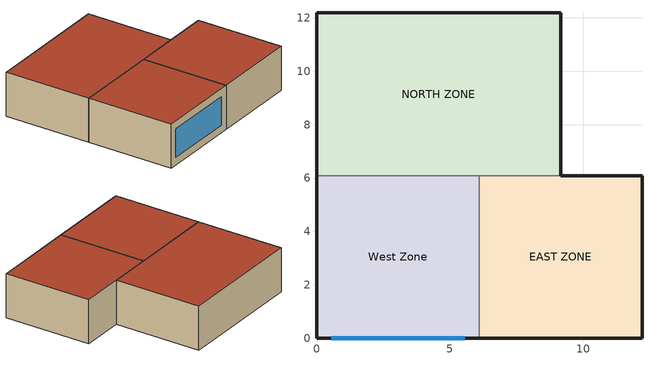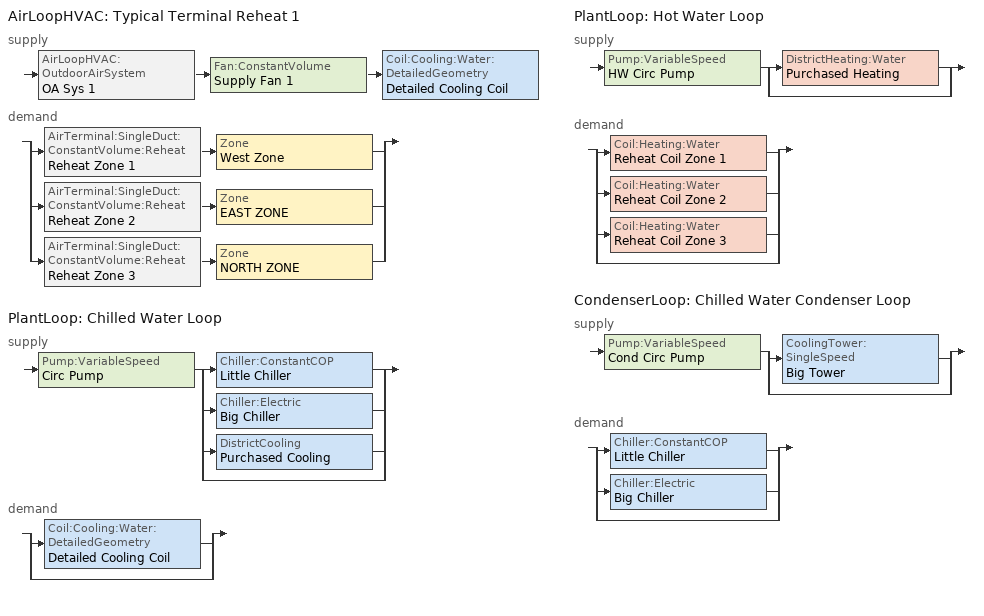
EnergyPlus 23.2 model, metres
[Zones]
West Zone
 floor adiabatic (FLOOR SLAB 8 IN): 0,0 0,6.1 6.1,6.1 6.1,0 z0
 wall outside (EXTWALL80): 0,6.1 0,0 6.1,0 z0:3.05
 wall to NORTH ZONE (PARTITION06): 6.1,6.1 0,6.1 z0:3.05
 wall to EAST ZONE (PARTITION06): 6.1,0 6.1,6.1 z0:3.05
 window (WIN-CON-LIGHT): 0.55,0 5.55,0 z0.5:2.5
 roof outside (ROOF34): 0,6.1 0,0 6.1,0 6.1,6.1 z3.05
EAST ZONE
 floor adiabatic (FLOOR SLAB 8 IN): 6.1,0 6.1,6.1 12.19,6.1 12.19,0 z0
 wall outside (EXTWALL80): 6.1,0 12.19,0 12.19,6.1 9.14,6.1 z0:3.05
 wall to NORTH ZONE (PARTITION06): 9.14,6.1 6.1,6.1 z0:3.05
 roof outside (ROOF34): 6.1,6.1 6.1,0 12.19,0 12.19,6.1 z3.05
NORTH ZONE
 floor adiabatic (FLOOR SLAB 8 IN): 0,6.1 0,12.19 9.14,12.19 9.14,6.1 z0
 wall outside (EXTWALL80): 9.14,6.1 9.14,12.19 0,12.19 0,6.1 z0:3.05
 roof outside (ROOF34): 0,12.19 0,6.1 9.14,6.1 9.14,12.19 z3.05
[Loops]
AirLoopHVAC 'Typical Terminal Reheat 1'
 supply: AirLoopHVAC:OutdoorAirSystem 'OA Sys 1' > Fan:ConstantVolume 'Supply Fan 1' > Coil:Cooling:Water:DetailedGeometry 'Detailed Cooling Coil'
 demand: split
  | AirTerminal:SingleDuct:ConstantVolume:Reheat 'Reheat Zone 1' > Zone 'West Zone'
  | AirTerminal:SingleDuct:ConstantVolume:Reheat 'Reheat Zone 2' > Zone 'EAST ZONE'
  | AirTerminal:SingleDuct:ConstantVolume:Reheat 'Reheat Zone 3' > Zone 'NORTH ZONE'
PlantLoop 'Chilled Water Loop'
 supply: Pump:VariableSpeed 'Circ Pump' > split
  | Chiller:ConstantCOP 'Little Chiller'
  | Chiller:Electric 'Big Chiller'
  | DistrictCooling 'Purchased Cooling'
  | bypass
 demand: split
  | Coil:Cooling:Water:DetailedGeometry 'Detailed Cooling Coil'
  | bypass
PlantLoop 'Hot Water Loop'
 supply: Pump:VariableSpeed 'HW Circ Pump' > split
  | DistrictHeating:Water 'Purchased Heating'
  | bypass
 demand: split
  | Coil:Heating:Water 'Reheat Coil Zone 1'
  | Coil:Heating:Water 'Reheat Coil Zone 2'
  | Coil:Heating:Water 'Reheat Coil Zone 3'
  | bypass
CondenserLoop 'Chilled Water Condenser Loop'
 supply: Pump:VariableSpeed 'Cond Circ Pump' > split
  | CoolingTower:SingleSpeed 'Big Tower'
  | bypass
 demand: split
  | Chiller:ConstantCOP 'Little Chiller'
  | Chiller:Electric 'Big Chiller'
  | bypass
[Building]
NONE: Loads convergence tolerance value=0.04; Maximum number of warmup days=25; Minimum number of warmup days=6; North axis=0; Solar distribution=FullInteriorAndExterior; Temperature convergence tolerance value=0.4; Terrain=Suburbs
[Site:GroundTemperature:BuildingSurface]
20.03, 20.03, 20.13, 20.3, 20.43, 20.52, 20.62, 20.77, 20.78, 20.55, 20.44, 20.2
[Site:Location]
Chicago Ohare Intl Ap IL USA WMO=725300: Elevation=205; Latitude=41.99; Longitude=-87.91; Time zone=-6
[SizingPeriod:DesignDay] Barometric pressure=98886; Day of month=21; Daylight saving time indicator=No; Humidity condition type=WetBulb; Rain indicator=No; Snow indicator=No; Solar model indicator=ASHRAEClearSky
Name | Daily dry bulb temperature range | Day type | Maximum dry bulb temperature | Month | Sky clearness | Wetbulb or dewpoint at maximum dry bulb | Wind direction | Wind speed
Chicago Ohare Intl Ap Ann Clg 1% Condns DB=>MWB | 10.5 | SummerDesignDay | 31.6 | 7 | 1 | 23 | 230 | 5.2
Chicago Ohare Intl Ap Ann Htg 99% Condns DB | 0 | WinterDesignDay | -16.6 | 1 | 0 | -16.6 | 270 | 4.9
[Construction]
EXTWALL80: A1 - 1 IN STUCCO, C4 - 4 IN COMMON BRICK, E1 - 3 / 4 IN PLASTER OR GYP BOARD
FLOOR SLAB 8 IN: C10 - 8 IN HW CONCRETE
PARTITION06: E1 - 3 / 4 IN PLASTER OR GYP BOARD, C6 - 8 IN CLAY TILE, E1 - 3 / 4 IN PLASTER OR GYP BOARD
ROOF34: E2 - 1 / 2 IN SLAG OR STONE, E3 - 3 / 8 IN FELT AND MEMBRANE, B5 - 1 IN DENSE INSULATION, C12 - 2 IN HW CONCRETE
WIN-CON-LIGHT: WIN-LAY-GLASS-LIGHT
[Material] Thermal absorptance=0.9
Name | Conductivity | Density | Roughness | Solar absorptance | Specific heat | Thickness | Visible absorptance
A1 - 1 IN STUCCO | 0.691831 | 1858.142 | Smooth | 0.92 | 836.8 | 0.0253898 | 0.92
B5 - 1 IN DENSE INSULATION | 0.0432394 | 91.30524 | VeryRough | 0.5 | 836.8 | 0.0253898 | 0.5
C4 - 4 IN COMMON BRICK | 0.726422 | 1922.216 | Rough | 0.76 | 836.8 | 0.101498 | 0.76
C6 - 8 IN CLAY TILE | 0.570761 | 1121.292 | Smooth | 0.82 | 836.8 | 0.203302 | 0.82
C10 - 8 IN HW CONCRETE | 1.729577 | 2242.585 | MediumRough | 0.65 | 836.8 | 0.203302 | 0.65
C12 - 2 IN HW CONCRETE | 1.729577 | 2242.585 | MediumRough | 0.65 | 836.8 | 0.0509016 | 0.65
E1 - 3 / 4 IN PLASTER OR GYP BOARD | 0.726422 | 1601.846 | Smooth | 0.92 | 836.8 | 0.01905 | 0.92
E2 - 1 / 2 IN SLAG OR STONE | 1.435549 | 881.0155 | Rough | 0.55 | 1673.6 | 0.0127102 | 0.55
E3 - 3 / 8 IN FELT AND MEMBRANE | 0.190253 | 1121.292 | Rough | 0.75 | 1673.6 | 0.00954024 | 0.75
[WindowMaterial:Glazing]
WIN-LAY-GLASS-LIGHT: Back side infrared hemispherical emissivity=0.84; Back side solar reflectance at normal incidence=0.031; Back side visible reflectance at normal incidence=0.05; Conductivity=0.9; Front side infrared hemispherical emissivity=0.84; Front side solar reflectance at normal incidence=0.031; Front side visible reflectance at normal incidence=0.05; Infrared transmittance at normal incidence=0; Optical data type=SpectralAverage; Solar transmittance at normal incidence=0.9; Thickness=0.003; Visible transmittance at normal incidence=0.9
[AirLoopHVAC]
Typical Terminal Reheat 1: Design supply air flow rate=1.3
[AirTerminal:SingleDuct:ConstantVolume:Reheat] Availability schedule=FanAndCoilAvailSched; Convergence tolerance=0.001; Minimum hot water or steam flow rate=0
Name | Maximum air flow rate | Maximum hot water or steam flow rate | Reheat coil
Reheat Zone 1 | 0.47 | 0.0013 | Reheat Coil Zone 1
Reheat Zone 2 | 0.36 | 0.0012 | Reheat Coil Zone 2
Reheat Zone 3 | 0.47 | 0.0018 | Reheat Coil Zone 3
[AvailabilityManager:Scheduled]
Reheat System 1 Avail: Schedule=FanAndCoilAvailSched
[Chiller:ConstantCOP]
Little Chiller: Chiller flow mode=LeavingSetpointModulated; Condenser type=WaterCooled; Design chilled water flow rate=0.0011; Design condenser water flow rate=0.0011; Nominal capacity=25000; Nominal cop=2.5
[Chiller:Electric]
Big Chiller: Chilled water outlet temperature lower limit=5; Chiller flow mode=LeavingSetpointModulated; Condenser type=WaterCooled; Design chilled water flow rate=0.0011; Design chilled water outlet temperature=6.667; Design condenser fluid flow rate=0.0005; Design condenser inlet temperature=29.44; Maximum part load ratio=1; Minimum part load ratio=0.15; Nominal capacity=45000; Nominal cop=2.75; Optimum part load ratio=0.65; Temperature rise coefficient=2.682759; Coefficient 1 of capacity ratio curve=0.944836; Coefficient 1 of full load ratio curve=0.03303; Coefficient 1 of power ratio curve=1.907846; Coefficient 2 of capacity ratio curve=-0.0570088; Coefficient 2 of full load ratio curve=0.6852; Coefficient 2 of power ratio curve=-1.20499; Coefficient 3 of capacity ratio curve=-0.00185486; Coefficient 3 of full load ratio curve=0.2818; Coefficient 3 of power ratio curve=0.263462
[Coil:Cooling:Water:DetailedGeometry]
Detailed Cooling Coil: Availability schedule=CoolingCoilAvailSched; Coil depth=0.165098; Fin diameter=0.435072; Fin spacing=0.00181429; Fin surface area=101.716; Fin thermal conductivity=203.883; Fin thickness=0.00149998; Maximum water flow rate=0.0011; Minimum airflow area=0.810606; Number of tube rows=6; Number of tubes per row=16; Total tube inside area=6.20007; Tube depth spacing=0.0258998; Tube inside diameter=0.01445; Tube outside diameter=0.0158798; Tube outside surface area=6.23816; Tube thermal conductivity=385.765
[Coil:Heating:Electric]
Outdoor Air Preheat Coil: Availability schedule=FanAndCoilAvailSched; Efficiency=1; Nominal capacity=2000
[Coil:Heating:Water] Availability schedule=FanAndCoilAvailSched; Performance input method=UFactorTimesAreaAndDesignWaterFlowRate; Rated capacity=Autosize; Rated inlet air temperature=16.6; Rated inlet water temperature=82.2; Rated outlet air temperature=32.2; Rated outlet water temperature=71.1; U factor times area value=400
Name | Maximum water flow rate
Reheat Coil Zone 1 | 0.0013
Reheat Coil Zone 2 | 0.0012
Reheat Coil Zone 3 | 0.0018
[CondenserEquipmentList]
All Towers: Big Tower, CoolingTower:SingleSpeed
[CondenserEquipmentOperationSchemes]
Tower Loop Operation: Control scheme 1=Year Round Tower Operation; Control scheme 1 schedule=ON
[CondenserLoop]
Chilled Water Condenser Loop: Condenser equipment operation scheme=Tower Loop Operation; Condenser loop volume=Autocalculate; Fluid type=Water; Load distribution scheme=SequentialLoad; Maximum loop flow rate=0.0011; Maximum loop temperature=80; Minimum loop flow rate=0; Minimum loop temperature=10
[Controller:OutdoorAir]
OA Controller 1: Economizer control action type=ModulateFlow; Economizer control type=NoEconomizer; Economizer maximum limit dry bulb temperature=19; Economizer minimum limit dry bulb temperature=4; Lockout type=NoLockout; Maximum outdoor air flow rate=1.3; Minimum limit type=FixedMinimum; Minimum outdoor air flow rate=0.4333
[Controller:WaterCoil]
Main Cooling Coil Controller: Action=Reverse; Actuator variable=Flow; Control variable=Temperature; Controller convergence tolerance=0.1; Maximum actuated flow=0.0011; Minimum actuated flow=0
[CoolingTower:SingleSpeed]
Big Tower: Design air flow rate=16; Design fan power=1000; Design u factor times area value=1750; Design water flow rate=0.0011; Free convection regime air flow rate=0; Free convection regime u factor times area value=0; Performance input method=UFactorTimesAreaAndDesignWaterFlowRate
[DistrictCooling]
Purchased Cooling: Nominal capacity=680000
[DistrictHeating:Water]
Purchased Heating: Nominal capacity=1000000
[ElectricEquipment] Design level calculation method=EquipmentLevel; Fraction latent=0; Fraction lost=0; Fraction radiant=0.3; Schedule=INTERMITTENT
Name | Design level | Zone or zonelist or space or spacelist
EAST ZONE ElecEq 1 | 1464.375 | EAST ZONE
NORTH ZONE ElecEq 1 | 2928.751 | NORTH ZONE
West Zone ElecEq 1 | 2928.751 | West Zone
[Fan:ConstantVolume]
Supply Fan 1: Availability schedule=FanAndCoilAvailSched; Fan total efficiency=0.7; Maximum flow rate=1.3; Motor efficiency=0.9; Motor in airstream fraction=1; Pressure rise=600
[HeatExchanger:AirToAir:SensibleAndLatent]
OA Heat Recovery 1: Availability schedule=FanAndCoilAvailSched; Frost control type=None; Heat exchanger type=Plate; Latent effectiveness at 75 cooling air flow=0.73; Latent effectiveness at 75 heating air flow=0.73; Latent effectiveness at 100 cooling air flow=0.68; Latent effectiveness at 100 heating air flow=0.68; Nominal electric power=200; Nominal supply air flow rate=0.4333; Sensible effectiveness at 75 cooling air flow=0.81; Sensible effectiveness at 75 heating air flow=0.81; Sensible effectiveness at 100 cooling air flow=0.76; Sensible effectiveness at 100 heating air flow=0.76; Supply air outlet temperature control=No
[Lights] Design level calculation method=LightingLevel; End use subcategory=GeneralLights; Fraction radiant=0.2; Fraction replaceable=0; Fraction visible=0.2; Return air fraction=0; Schedule=OFFICE LIGHTING
Name | Lighting level | Zone or zonelist or space or spacelist
EAST ZONE Lights 1 | 1464.375 | EAST ZONE
NORTH ZONE Lights 1 | 878.6252 | NORTH ZONE
[People] Activity level schedule=Activity Sch; Air velocity schedule=Air Velo Sch; Carbon dioxide generation rate=3.82e-08; Clothing insulation calculation method=ClothingInsulationSchedule; Clothing insulation schedule=Clothing Sch; Fraction radiant=0.3; Mean radiant temperature calculation type=ZoneAveraged; Number of people calculation method=People; Number of people schedule=OFFICE OCCUPANCY; Thermal comfort model 1 type=Fanger; Work efficiency schedule=Work Eff Sch
Name | Number of people | Zone or zonelist or space or spacelist
EAST ZONE | 3 | EAST ZONE
NORTH ZONE | 4 | NORTH ZONE
West Zone | 3 | West Zone
[PlantEquipmentList]
All Chillers: Big Chiller, Chiller:Electric, Little Chiller, Chiller:ConstantCOP
Chiller Plant: Little Chiller, Chiller:ConstantCOP
Chiller Plant and Purchased: Big Chiller, Chiller:Electric, Purchased Cooling, DistrictCooling
Purchased Only: Purchased Cooling, DistrictCooling
heating plant: Purchased Heating, DistrictHeating:Water
[PlantEquipmentOperation:CoolingLoad] Load range 1 lower limit=0
Name | Load range 1 upper limit | Range 1 equipment list | Load range 2 lower limit | Load range 2 upper limit | Load range 3 lower limit | Load range 3 upper limit | Range 2 equipment list | Range 3 equipment list
Off Peak Operation | 900000 | All Chillers
Peak Operation | 70000 | Chiller Plant | 70000 | 245000 | 245000 | 500000 | Chiller Plant and Purchased | Purchased Only
Year Round Tower Operation | 90000000 | All Towers
[PlantEquipmentOperation:HeatingLoad]
Purchased Only: Load range 1 lower limit=0; Load range 1 upper limit=1000000; Range 1 equipment list=heating plant
[PlantEquipmentOperationSchemes]
Name | Control scheme 1 | Control scheme 1 schedule | Control scheme 2 | Control scheme 2 schedule
CW Loop Operation | Peak Operation | On Peak | Off Peak Operation | Off Peak
Hot Loop Operation | Purchased Only | ON
[PlantLoop] Fluid type=Water; Load distribution scheme=Optimal; Minimum loop flow rate=0; Plant loop volume=Autocalculate
Name | Maximum loop flow rate | Maximum loop temperature | Minimum loop temperature | Plant equipment operation scheme
Chilled Water Loop | 0.0011 | 98 | 1 | CW Loop Operation
Hot Water Loop | 0.0043 | 100 | 10 | Hot Loop Operation
[Pump:VariableSpeed] Design minimum flow rate=0; Design pump head=300000; Fraction of motor inefficiencies to fluid stream=0; Motor efficiency=0.87; Pump control type=Intermittent; Coefficient 1 of the part load performance curve=0; Coefficient 2 of the part load performance curve=1; Coefficient 3 of the part load performance curve=0; Coefficient 4 of the part load performance curve=0
Name | Design maximum flow rate | Design power consumption
Circ Pump; Cond Circ Pump | 0.0011 | 500
HW Circ Pump | 0.0043 | 2000
[SetpointManager:FollowOutdoorAirTemperature]
MyCondenserControl: Control variable=Temperature; Maximum setpoint temperature=80; Minimum setpoint temperature=10; Offset temperature difference=0; Reference temperature type=OutdoorAirWetBulb; Setpoint node or nodelist=Condenser Supply Outlet Node
[SetpointManager:Scheduled] Control variable=Temperature
Name | Schedule | Setpoint node or nodelist
Big Chiller Setpoint Manager | CW Loop Temp Schedule | Big Chiller Outlet Node
Chilled Water Loop Setpoint Manager | CW Loop Temp Schedule | Chilled Water Loop Setpoint Node List
Hot Water Loop Setpoint Manager | HW Loop Temp Schedule | Hot Water Loop Setpoint Node List
Little Chiller Setpoint Manager | CW Loop Temp Schedule | Little Chiller Outlet Node
Mixed Air Temp Manager | Seasonal Reset Mixed Air Temp Sch | Mixed Air Nodes
Outdoor Air Temp Manager | Outdoor Air Preheat Temp Sch | Preheat Outdoor Air Node
Supply Air Temp Manager | Seasonal Reset Supply Air Temp Sch | Supply Air Temp Nodes
[ThermostatSetpoint:SingleCooling]
Cooling Setpoint with SB: Setpoint temperature schedule=Cooling Setpoints
[ThermostatSetpoint:SingleHeating]
Heating Setpoint with SB: Setpoint temperature schedule=Heating Setpoints
[Zone] Ceiling height=Autocalculate; Multiplier=1; Type=1; Volume=Autocalculate
EAST ZONE; NORTH ZONE; West Zone
[ZoneControl:Thermostat] Control 1=Heating Setpoint with SB; Control 2=Cooling Setpoint with SB; Control type schedule=Zone Control Type Sched
Name | Zone or zonelist
Zone 1 Thermostat | West Zone
Zone 2 Thermostat | EAST ZONE
Zone 3 Thermostat | NORTH ZONE
[Zone equipment]
West Zone: Reheat Zone 1
EAST ZONE: Reheat Zone 2
NORTH ZONE: Reheat Zone 3
[Schedule:Compact]
Activity Sch: Through: 12/31, For: AllDays, Until: 24:00, 131.8
Air Velo Sch: Through: 12/31, For: AllDays, Until: 24:00, 0.137
CW Loop Temp Schedule: Through: 12/31, For: AllDays, Until: 24:00, 6.67
Clothing Sch; ON: Through: 12/31, For: AllDays, Until: 24:00, 1
Cooling Setpoints: Through: 12/31, For: AllDays, Until:  7:00, 30, Until: 17:00, 24, Until: 24:00, 30
CoolingCoilAvailSched: Through: 3/31, For: AllDays, Until: 24:00, 0, Through: 9/30, For: WeekDays, Until: 7:00, 0, Until: 17:00, 1, Until: 24:00, 0, For: SummerDesignDay WinterDesignDay, Until: 24:00, 1, For: AllOtherDays, Until: 24:00, 0, Through: 12/31, For: AllDays, Until: 24:00, 0
FanAndCoilAvailSched: Through: 3/31, For: AllDays, Until: 24:00, 1, Through: 9/30, For: WeekDays, Until: 7:00, 0, Until: 17:00, 1, Until: 24:00, 0, For: SummerDesignDay WinterDesignDay, Until: 24:00, 1, For: AllOtherDays, Until: 24:00, 0, Through: 12/31, For: AllDays, Until: 24:00, 1
HW Loop Temp Schedule: Through: 12/31, For: AllDays, Until: 24:00, 60
Heating Setpoints: Through: 12/31, For: AllDays, Until:  7:00, 15, Until: 17:00, 20, Until: 24:00, 15
INTERMITTENT: Through: 12/31, For: WeekDays SummerDesignDay, Until: 8:00, 0, Until: 18:00, 1, Until: 24:00, 0, For: AllOtherDays, Until: 24:00, 0
OFFICE LIGHTING: Through: 12/31, For: WeekDays SummerDesignDay, Until: 6:00, 0.05, Until: 7:00, 0.2, Until: 17:00, 1, Until: 18:00, 0.5, Until: 24:00, 0.05, For: AllOtherDays, Until: 24:00, 0.05
OFFICE OCCUPANCY: Through: 12/31, For: WeekDays SummerDesignDay, Until: 6:00, 0, Until: 7:00, 0.1, Until: 8:00, 0.5, Until: 12:00, 1, Until: 13:00, 0.5, Until: 16:00, 1, Until: 17:00, 0.5, Until: 18:00, 0.1, Until: 24:00, 0, For: AllOtherDays, Until: 24:00, 0
Off Peak: Through: 12/31, For: AllDays, Until: 9:00, 1, Until: 18:00, 0, Until: 24:00, 1
On Peak: Through: 12/31, For: AllDays, Until:  9:00, 0, Until: 18:00, 1, Until: 24:00, 0
Outdoor Air Preheat Temp Sch: Through: 12/31, For: AllDays, Until: 24:00, -15
Seasonal Reset Mixed Air Temp Sch: Through: 3/31, For: AllDays, Until: 24:00, 14, Through: 9/30, For: AllDays, Until: 24:00, 11, Through: 12/31, For: AllDays, Until: 24:00, 14
Seasonal Reset Supply Air Temp Sch: Through: 3/31, For: AllDays, Until: 24:00, 16, Through: 9/30, For: AllDays, Until: 24:00, 13, Through: 12/31, For: AllDays, Until: 24:00, 16
Work Eff Sch: Through: 12/31, For: AllDays, Until: 24:00, 0
Zone Control Type Sched: Through: 3/31, For: AllDays, Until: 24:00, 1, Through: 9/30, For: AllDays, Until: 24:00, 2, Through: 12/31, For: AllDays, Until: 24:00, 1
